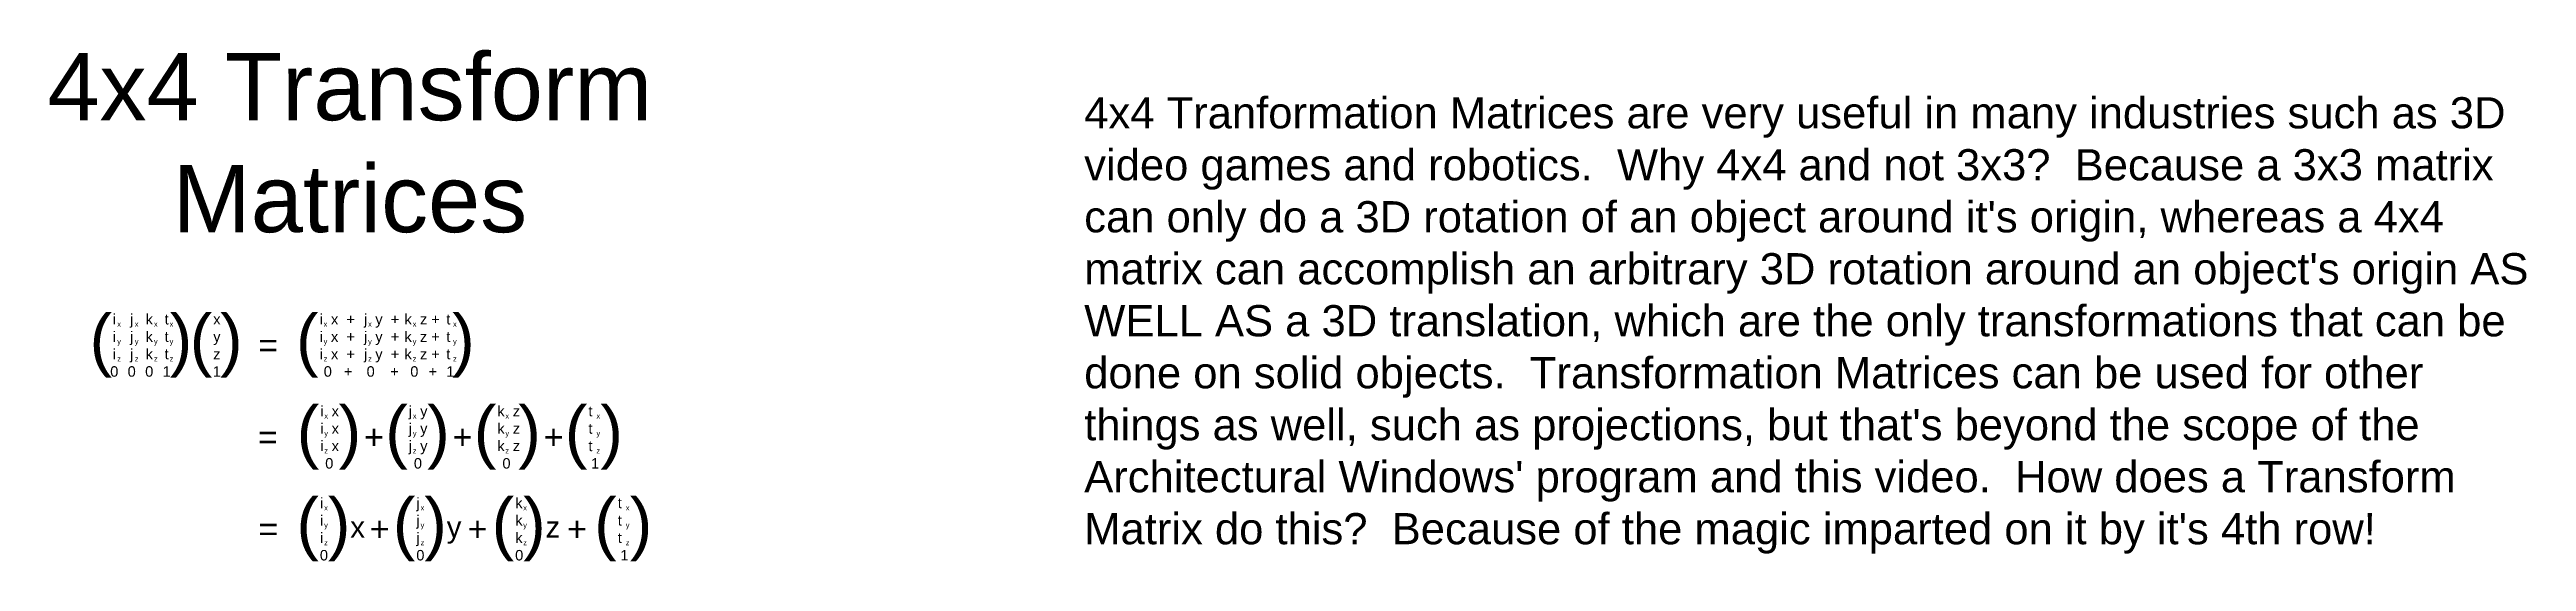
# Model space of a CAD drawing. Header units: inches. Extents: x -6 to 12.5, y -0.8 to 3.
import ezdxf
from ezdxf.enums import TextEntityAlignment as Align

# ---------------------------------------------------------------- set-up
doc = ezdxf.new("R2010")
doc.units = ezdxf.units.IN
doc.header["$MEASUREMENT"] = 0
doc.styles.get("Standard").update_dxf_attribs({"font": 'arial.ttf'})

msp = doc.modelspace()

# ---------------------------------------------------------------- texts
at = {"insert": (-3.751, 2.346, 0.207), "char_height": 0.50161, "attachment_point": 5}
msp.add_mtext_dynamic_manual_height_columns('4x4 Transform\\PMatrices', width=9.96018, gutter_width=2.508, heights=[4.516], dxfattribs=at)
at = {"ltscale": 0.02, "insert": (1.732, 2.689), "char_height": 0.232862, "attachment_point": 1}
msp.add_mtext_dynamic_manual_height_columns("4x4 Tranformation Matrices are very useful in many industries such as 3D video games and robotics.  Why 4x4 and not 3x3?  Because a 3x3 matrix can only do a 3D rotation of an object around it's origin, whereas a 4x4 matrix can accomplish an arbitrary 3D rotation around an object's origin AS WELL AS a 3D translation, which are the only transformations that can be done on solid objects.  Transformation Matrices can be used for other things as well, such as projections, but that's beyond the scope of the Architectural Windows' program and this video.  How does a Transform Matrix do this?  Because of the magic imparted on it by it's 4th row!", width=10.91291, gutter_width=1.164, heights=[5.682], dxfattribs=at)
at = {"layer": 'Defpoints'}
for s, height, p in [('(', 0.363, (-5.61, 0.885, 0.207)), ('i', 0.0781, (-5.51, 1.031, 0.207)), ('i', 0.0781, (-5.51, 0.901, 0.207)), ('x', 0.0391, (-5.474, 0.995, 0.207)), ('j', 0.0781, (-5.38, 1.031, 0.207)), ('j', 0.0781, (-5.38, 0.901, 0.207)), ('x', 0.0391, (-5.343, 0.995, 0.207)), ('k', 0.0781, (-5.249, 1.031, 0.207)), ('k', 0.0781, (-5.249, 0.901, 0.207)), ('x', 0.0391, (-5.2, 0.995, 0.207)), ('t', 0.0781, (-5.119, 1.031, 0.207)), ('t', 0.0781, (-5.119, 0.901, 0.207)), ('x', 0.0391, (-5.083, 0.995, 0.207)), (')', 0.363, (-5.012, 0.885, 0.207)), ('(', 0.363, (-4.862, 0.885, 0.207)), ('x', 0.0781, (-4.744, 1.031, 0.207)), (')', 0.363, (-4.636, 0.885, 0.207)), ('(', 0.363, (-4.069, 0.885, 0.207)), ('x', 0.0391, (-3.933, 0.995, 0.207)), ('x', 0.0391, (-3.601, 0.995, 0.207)), ('x', 0.0391, (-3.268, 0.995, 0.207)), (')', 0.363, (-2.903, 0.885, 0.207)), ('x', 0.0391, (-2.967, 0.995, 0.207)), ('i', 0.0781, (-5.51, 0.771, 0.207)), ('y', 0.0391, (-5.474, 0.865, 0.207)), ('z', 0.0391, (-5.474, 0.735, 0.207)), ('j', 0.0781, (-5.38, 0.771, 0.207)), ('y', 0.0391, (-5.343, 0.865, 0.207)), ('z', 0.0391, (-5.343, 0.735, 0.207)), ('k', 0.0781, (-5.249, 0.771, 0.207)), ('y', 0.0391, (-5.2, 0.865, 0.207)), ('z', 0.0391, (-5.2, 0.735, 0.207)), ('t', 0.0781, (-5.119, 0.771, 0.207)), ('y', 0.0391, (-5.083, 0.865, 0.207)), ('z', 0.0391, (-5.083, 0.735, 0.207)), ('y', 0.0781, (-4.744, 0.901, 0.207)), ('z', 0.0781, (-4.744, 0.771, 0.207)), ('=', 0.182, (-4.361, 0.838, 0.207)), ('y', 0.0391, (-3.933, 0.865, 0.207)), ('z', 0.0391, (-3.933, 0.735, 0.207)), ('y', 0.0391, (-3.601, 0.865, 0.207)), ('z', 0.0391, (-3.601, 0.735, 0.207)), ('y', 0.0391, (-3.268, 0.865, 0.207)), ('z', 0.0391, (-3.268, 0.735, 0.207)), ('y', 0.0391, (-2.967, 0.865, 0.207)), ('z', 0.0391, (-2.967, 0.735, 0.207)), ('0', 0.0781, (-5.51, 0.641, 0.207)), ('0', 0.0781, (-5.38, 0.641, 0.207)), ('0', 0.0781, (-5.249, 0.641, 0.207)), ('1', 0.0781, (-5.119, 0.641, 0.207)), ('1', 0.0781, (-4.744, 0.641, 0.207)), ('(', 0.363, (-4.064, 0.199, 0.207)), (')', 0.363, (-3.75, 0.199, 0.207)), ('(', 0.363, (-3.403, 0.199, 0.207)), (')', 0.363, (-3.089, 0.199, 0.207)), ('(', 0.363, (-2.742, 0.199, 0.207)), (')', 0.363, (-2.409, 0.199, 0.207)), ('(', 0.363, (-2.062, 0.199, 0.207)), (')', 0.363, (-1.796, 0.199, 0.207)), ('=', 0.182, (-4.363, 0.152, 0.207)), ('x', 0.0391, (-3.928, 0.309, 0.207)), ('y', 0.0391, (-3.928, 0.179, 0.207)), ('+', 0.182, (-3.571, 0.152, 0.207)), ('x', 0.0391, (-3.267, 0.309, 0.207)), ('y', 0.0391, (-3.267, 0.179, 0.207)), ('+', 0.182, (-2.91, 0.152, 0.207)), ('y', 0.0391, (-2.576, 0.179, 0.207)), ('x', 0.0391, (-2.576, 0.309, 0.207)), ('+', 0.182, (-2.23, 0.152, 0.207)), ('x', 0.0391, (-1.896, 0.309, 0.207)), ('y', 0.0391, (-1.896, 0.179, 0.207)), ('z', 0.0391, (-3.928, 0.049, 0.207)), ('z', 0.0391, (-3.267, 0.049, 0.207)), ('z', 0.0391, (-2.576, 0.049, 0.207)), ('z', 0.0391, (-1.896, 0.049, 0.207)), ('(', 0.363, (-4.066, -0.487, 0.207)), ('x', 0.0391, (-3.929, -0.377, 0.207)), (')', 0.363, (-3.831, -0.487, 0.207)), ('(', 0.363, (-3.346, -0.487, 0.207)), ('x', 0.0391, (-3.209, -0.377, 0.207)), (')', 0.363, (-3.111, -0.487, 0.207)), ('(', 0.363, (-2.608, -0.487, 0.207)), ('x', 0.0391, (-2.443, -0.377, 0.207)), (')', 0.363, (-2.373, -0.487, 0.207)), ('(', 0.363, (-1.843, -0.487, 0.207)), ('x', 0.0391, (-1.677, -0.377, 0.207)), (')', 0.363, (-1.577, -0.487, 0.207)), ('=', 0.182, (-4.359, -0.534, 0.207)), ('y', 0.0391, (-3.929, -0.507, 0.207)), ('x', 0.156, (-3.693, -0.521, 0.207)), ('+', 0.182, (-3.529, -0.534, 0.207)), ('y', 0.0391, (-3.209, -0.507, 0.207)), ('y', 0.156, (-2.973, -0.521, 0.207)), ('+', 0.182, (-2.798, -0.534, 0.207)), ('y', 0.0391, (-2.443, -0.507, 0.207)), ('z', 0.156, (-2.235, -0.521, 0.207)), ('+', 0.182, (-2.055, -0.534, 0.207)), ('y', 0.0391, (-1.677, -0.507, 0.207)), ('z', 0.0391, (-3.929, -0.637, 0.207)), ('z', 0.0391, (-3.209, -0.637, 0.207)), ('z', 0.0391, (-2.443, -0.637, 0.207)), ('z', 0.0391, (-1.677, -0.637, 0.207))]:
    msp.add_text(s, height=height, dxfattribs=at).set_placement(p, align=Align.MIDDLE_CENTER)
for s, p in [('i  x  +', (-3.977, 1.031, 0.207)), ('i  x  +', (-3.977, 0.901, 0.207)), ('j  y  +', (-3.646, 1.031, 0.207)), ('j  y  +', (-3.646, 0.901, 0.207)), ('k  z +', (-3.343, 1.031, 0.207)), ('k  z +', (-3.343, 0.901, 0.207)), ('t', (-3.031, 1.031, 0.207)), ('t', (-3.031, 0.901, 0.207)), ('i  x  +', (-3.977, 0.771, 0.207)), ('j  y  +', (-3.646, 0.771, 0.207)), ('k  z +', (-3.343, 0.771, 0.207)), ('t', (-3.031, 0.771, 0.207)), ('0', (-3.946, 0.641, 0.207)), ('+', (-3.796, 0.641, 0.207)), ('0', (-3.626, 0.641, 0.207)), ('+', (-3.449, 0.641, 0.207)), ('0', (-3.3, 0.641, 0.207)), ('+', (-3.163, 0.641, 0.207)), ('1', (-3.031, 0.641, 0.207)), ('i  x', (-3.972, 0.345, 0.207)), ('j  y', (-3.311, 0.345, 0.207)), ('k  z', (-2.65, 0.345, 0.207)), ('t', (-1.97, 0.345, 0.207)), ('i  x', (-3.972, 0.215, 0.207)), ('j  y', (-3.311, 0.215, 0.207)), ('k  z', (-2.65, 0.215, 0.207)), ('t', (-1.97, 0.215, 0.207)), ('i  x', (-3.972, 0.085, 0.207)), ('j  y', (-3.311, 0.085, 0.207)), ('k  z', (-2.65, 0.085, 0.207)), ('t', (-1.97, 0.085, 0.207)), ('0', (-3.935, -0.045, 0.207)), ('0', (-3.273, -0.045, 0.207)), ('0', (-2.612, -0.045, 0.207)), ('1', (-1.95, -0.045, 0.207)), ('i', (-3.974, -0.341, 0.207)), ('j', (-3.254, -0.341, 0.207)), ('k', (-2.516, -0.341, 0.207)), ('t', (-1.751, -0.341, 0.207)), ('i', (-3.974, -0.471, 0.207)), ('j', (-3.254, -0.471, 0.207)), ('k', (-2.516, -0.471, 0.207)), ('t', (-1.751, -0.471, 0.207)), ('0', (-3.975, -0.731, 0.207)), ('i', (-3.974, -0.601, 0.207)), ('j', (-3.254, -0.601, 0.207)), ('0', (-3.255, -0.731, 0.207)), ('0', (-2.517, -0.731, 0.207)), ('k', (-2.516, -0.601, 0.207)), ('t', (-1.751, -0.601, 0.207)), ('1', (-1.731, -0.731, 0.207))]:
    msp.add_text(s, height=0.0781, dxfattribs=at).set_placement(p, align=Align.MIDDLE_LEFT)

doc.saveas('drawing.dxf')
